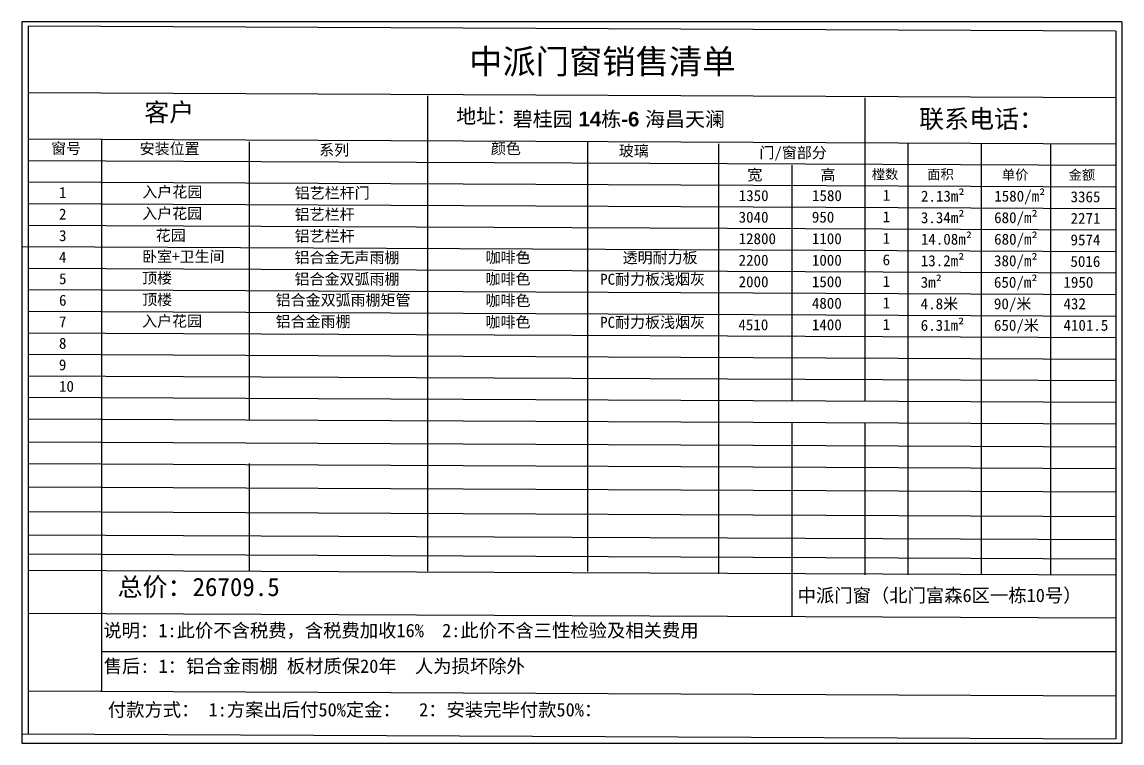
# Model space of a CAD drawing. Header units: inches. Extents: x -138455 to 599497, y -747149 to 13167.
# Drawn here: x 352460 to 361469, y -655347 to -649437 of the extents above; entities that cross this region are included whole.
import ezdxf

# ---------------------------------------------------------------- set-up
doc = ezdxf.new("R2010")
doc.units = ezdxf.units.IN
doc.header["$MEASUREMENT"] = 0
doc.layers.add('0 @ 1', color=7, linetype='Continuous')
doc.styles.add('Annotative', font='arialbd.ttf')

msp = doc.modelspace()

# ---------------------------------------------------------------- linework, layer by layer
for p, q in [((352459.9, -649436.9), (352459.9, -655346.9)), ((361468.6, -649436.9), (352459.9, -649436.9)), ((361418.6, -649512.1), (352509.9, -649472)), ((352509.9, -649472), (352509.9, -655271.7)), ((361418.6, -649512.1), (361418.6, -655311.8)), ((361468.6, -649436.9), (361468.6, -655346.9)), ((361418.6, -650058.4), (352509.9, -650018.3)), ((355781.7, -650043.5), (355781.7, -652730.3)), ((359363.6, -650058.4), (359363.6, -652543.7)), ((352509.9, -650395.3), (361418.6, -650435.5)), ((353109.9, -650395.3), (353109.9, -651983.6)), ((354320, -650420.5), (354320, -652697.7)), ((357090.3, -650420.5), (357090.3, -653941.4)), ((358163.6, -650435.5), (358163.6, -653959.2)), ((359714.7, -650435.5), (359714.7, -653968.9)), ((360314.7, -650435.5), (360314.7, -652023.7)), ((360884, -650435.5), (360884, -653968.9)), ((352509.9, -650571.8), (361418.6, -650611.9)), ((358763.6, -650611.9), (358763.6, -652540.9)), ((352509.9, -650748.3), (361418.6, -650788.4)), ((352509.9, -650924.7), (361418.6, -650964.9)), ((352509.9, -651101.2), (361418.6, -651141.3)), ((352459.9, -651277.7), (361418.6, -651317.8)), ((352509.9, -651454.1), (361418.6, -651494.3)), ((352509.9, -651630.6), (361418.6, -651670.7)), ((352509.9, -651807.1), (361418.6, -651847.2)), ((352509.9, -651983.6), (361418.6, -652023.7)), ((353109.9, -651983.6), (353109.9, -654919.7)), ((360314.7, -652023.7), (360314.7, -653968.9)), ((352509.9, -652160), (361418.6, -652200.2)), ((352509.9, -652336.5), (361418.6, -652376.6)), ((352509.9, -652513), (361418.6, -652553.1)), ((352509.9, -652689.4), (361418.6, -652729.6)), ((355781.7, -652730.3), (355781.7, -653938)), ((358763.6, -652717.4), (358763.6, -653968.9)), ((359363.6, -652720.2), (359363.6, -653968.9)), ((352509.9, -652878.6), (361418.6, -652918.8)), ((352509.9, -653056.9), (361418.6, -653097)), ((354320, -653055.1), (354320, -653933.7)), ((352509.9, -653247.5), (361418.6, -653287.7)), ((352509.9, -653449.3), (361418.6, -653489.5)), ((352509.9, -653640), (361418.6, -653680.1)), ((352509.9, -653795.8), (361418.6, -653836)), ((352509.9, -653928.8), (361418.6, -653968.9)), ((358763.6, -653968.9), (358763.6, -654313.9)), ((352509.9, -654281.7), (361418.6, -654321.8)), ((353109.9, -654598), (361418.6, -654598)), ((352509.9, -654919.7), (361418.6, -654959.8)), ((352459.9, -655271.7), (361418.6, -655311.8)), ((352459.9, -655346.9), (361468.6, -655346.9))]:
    msp.add_line(p, q)

# ---------------------------------------------------------------- texts
at = {"layer": '0 @ 1', "style": 'Annotative'}
msp.add_text('碧桂园 14栋-6 海昌天澜', height=120, dxfattribs=at).set_placement((356479.4, -650292.9))
at = {"layer": '0 @ 1', "attachment_point": 1, "style": 'Annotative'}
for s, width, insert, char_height in [('{\\fSimSun|b1|i0|c134|p2;中派门窗销售清单}', 2802.276, (356121.2, -649661.4), 200), ('{\\fSimSun|b1|i0|c134|p2;客户}', 485.592, (353461.4, -650101.4), 150), ('{\\fSimSun|b1|i0|c134|p2;地址：}', 3483.473, (356015.9, -650148.1), 120), ('{\\fSimSun|b1|i0|c134|p2;联系电话：}', 1409.924, (359807.1, -650156.4), 150), ('{\\fSimSun|b1|i0|c134|p2;窗号}', 485.592, (352698.7, -650427.9), 90), ('{\\fSimSun|b1|i0|c134|p2;安装位置}', 706.927, (353423.5, -650430.4), 90), ('{\\fSimSun|b1|i0|c134|p2;颜色}', 485.592, (356299.7, -650429.2), 90), ('{\\fSimSun|b1|i0|c134|p2;系列}', 485.592, (354893.6, -650440.5), 90), ('{\\fSimSun|b1|i0|c134|p2;玻璃}', 485.592, (357348, -650448.2), 90), ('{\\fSimSun|b1|i0|c134|p2;门/窗部分}', 603.897, (358499, -650462.9), 90), ('{\\fSimSun|b1|i0|c134|p2;宽 }', 603.897, (358400.2, -650645), 90), ('{\\fSimSun|b1|i0|c134|p2;高 }', 603.897, (359000.2, -650645), 90), ('{\\fSimSun|b1|i0|c134|p2;樘数}', 603.897, (359419, -650645.2), 80), ('{\\fSimSun|b1|i0|c134|p2;面积}', 603.897, (359873.4, -650645.2), 80), ('{\\fSimSun|b1|i0|c134|p2;单价}', 603.897, (360484.4, -650648.9), 80), ('{\\fSimSun|b1|i0|c134|p2;金额}', 603.897, (361031.4, -650650.3), 80), ('{\\fSimSun|b1|i0|c134|p2;入户花园}', 9006.576, (353445.2, -650784.8), 90), ('{\\fSimSun|b1|i0|c134|p2;铝艺栏杆门}', 9006.576, (354693.7, -650793.4), 90), ('{\\fSimSun|b1|i0|c134|p2;1}', 485.592, (352763, -650790.2), 90), ('{\\fSimSun|b1|i0|c134|p2;1350}', 9006.576, (358329.6, -650815), 90), ('{\\fSimSun|b1|i0|c134|p2;1580}', 9006.576, (358929.6, -650815), 90), ('{\\fSimSun|b1|i0|c134|p2;1 }', 9006.576, (359509.5, -650811.9), 90), ('{\\fSimSun|b1|i0|c134|p2;2.13m²}', 9006.576, (359822.3, -650819.3), 90), ('{\\fSimSun|b1|i0|c134|p2;1580/m²}', 9006.576, (360422.3, -650819.3), 90), ('{\\fSimSun|b1|i0|c134|p2;3365}', 9006.576, (361047.2, -650824.9), 90), ('{\\fSimSun|b1|i0|c134|p2;入户花园}', 9006.576, (353444.4, -650961.3), 90), ('{\\fSimSun|b1|i0|c134|p2;铝艺栏杆}', 9006.576, (354692.9, -650969.8), 90), ('{\\fSimSun|b1|i0|c134|p2;2}', 485.592, (352763, -650966.7), 90), ('{\\fSimSun|b1|i0|c134|p2;3040}', 9006.576, (358328.8, -650991.5), 90), ('{\\fSimSun|b1|i0|c134|p2;950}', 9006.576, (358928.8, -650991.5), 90), ('{\\fSimSun|b1|i0|c134|p2;1 }', 9006.576, (359508.7, -650988.4), 90), ('{\\fSimSun|b1|i0|c134|p2;3.34m²}', 9006.576, (359821.5, -650995.7), 90), ('{\\fSimSun|b1|i0|c134|p2;680/m²}', 9006.576, (360421.5, -650995.7), 90), ('{\\fSimSun|b1|i0|c134|p2;2271}', 9006.576, (361047.2, -651001.4), 90), ('{\\fSimSun|b1|i0|c134|p2;3}', 485.592, (352763, -651143.1), 90), ('{\\fSimSun|b1|i0|c134|p2;花园}', 9006.576, (353555.5, -651141.5), 90), ('{\\fSimSun|b1|i0|c134|p2;铝艺栏杆}', 9006.576, (354692.9, -651146.3), 90), ('{\\fSimSun|b1|i0|c134|p2;12800}', 9006.576, (358328.8, -651167.9), 90), ('{\\fSimSun|b1|i0|c134|p2;1100}', 9006.576, (358928.8, -651167.9), 90), ('{\\fSimSun|b1|i0|c134|p2;1 }', 9006.576, (359508.7, -651164.9), 90), ('{\\fSimSun|b1|i0|c134|p2;14.08m²}', 9006.576, (359821.5, -651172.2), 90), ('{\\fSimSun|b1|i0|c134|p2;680/m²}', 9006.576, (360421.5, -651172.2), 90), ('{\\fSimSun|b1|i0|c134|p2;9574}', 9006.576, (361047.2, -651177.9), 90), ('{\\fSimSun|b1|i0|c134|p2;4}', 485.592, (352763, -651319.6), 90), ('{\\fSimSun|b1|i0|c134|p2;卧室+卫生间}', 9006.576, (353443.6, -651314.3), 90), ('{\\fSimSun|b1|i0|c134|p2;铝合金无声雨棚}', 9006.576, (354692.1, -651322.9), 90), ('{\\fSimSun|b1|i0|c134|p2;咖啡色}', 9006.576, (356257.1, -651321.6), 90), ('{\\fSimSun|b1|i0|c134|p2;透明耐力板}', 9006.576, (357379, -651323.8), 90), ('{\\fSimSun|b1|i0|c134|p2;2200}', 9006.576, (358328.8, -651344.5), 90), ('{\\fSimSun|b1|i0|c134|p2;1000}', 9006.576, (358928.8, -651344.5), 90), ('{\\fSimSun|b1|i0|c134|p2;6 }', 9006.576, (359507.9, -651341.4), 90), ('{\\fSimSun|b1|i0|c134|p2;13.2m²}', 9006.576, (359820.7, -651348.8), 90), ('{\\fSimSun|b1|i0|c134|p2;380/m²}', 9006.576, (360420.7, -651348.8), 90), ('{\\fSimSun|b1|i0|c134|p2;5016}', 9006.576, (361046.4, -651354.4), 90), ('{\\fSimSun|b1|i0|c134|p2;5}', 485.592, (352763, -651496.1), 90), ('{\\fSimSun|b1|i0|c134|p2;顶楼}', 9006.576, (353443.6, -651490.9), 90), ('{\\fSimSun|b1|i0|c134|p2;铝合金双弧雨棚}', 9006.576, (354692.1, -651499.5), 90), ('{\\fSimSun|b1|i0|c134|p2;咖啡色}', 9006.576, (356256.4, -651498.2), 90), ('{\\fSimSun|b1|i0|c134|p2;PC耐力板浅烟灰}', 9006.576, (357194.5, -651500.4), 90), ('{\\fSimSun|b1|i0|c134|p2;3m²}', 9006.576, (359819.9, -651525.2), 90), ('{\\fSimSun|b1|i0|c134|p2;650/m²}', 9006.576, (360419.9, -651525.2), 90), ('{\\fSimSun|b1|i0|c134|p2;2000}', 9006.576, (358328.8, -651520.9), 90), ('{\\fSimSun|b1|i0|c134|p2;1500}', 9006.576, (358928.8, -651520.9), 90), ('{\\fSimSun|b1|i0|c134|p2;1 }', 9006.576, (359508.7, -651517.8), 90), ('{\\fSimSun|b1|i0|c134|p2;1950}', 9006.576, (360989.2, -651525.2), 90), ('{\\fSimSun|b1|i0|c134|p2;6}', 485.592, (352763, -651672.5), 90), ('{\\fSimSun|b1|i0|c134|p2;顶楼}', 9006.576, (353443.6, -651667.4), 90), ('{\\fSimSun|b1|i0|c134|p2;铝合金双弧雨棚矩管}', 9006.576, (354537.2, -651670.6), 90), ('{\\fSimSun|b1|i0|c134|p2;咖啡色}', 9006.576, (356256.4, -651674.6), 90), ('{\\fSimSun|b1|i0|c134|p2;4800}', 9006.576, (358928.8, -651697.4), 90), ('{\\fSimSun|b1|i0|c134|p2;1 }', 9006.576, (359508.7, -651694.3), 90), ('{\\fSimSun|b1|i0|c134|p2;4.8米}', 9006.576, (359819.9, -651701.7), 90), ('{\\fSimSun|b1|i0|c134|p2;90/米}', 9006.576, (360419.9, -651701.6), 90), ('{\\fSimSun|b1|i0|c134|p2;432}', 9006.576, (360989.2, -651701.6), 90), ('{\\fSimSun|b1|i0|c134|p2;7}', 485.592, (352763, -651849), 90), ('{\\fSimSun|b1|i0|c134|p2;入户花园}', 9006.576, (353443.6, -651843.9), 90), ('{\\fSimSun|b1|i0|c134|p2;铝合金雨棚}', 9006.576, (354537.2, -651847.1), 90), ('{\\fSimSun|b1|i0|c134|p2;咖啡色}', 9006.576, (356256.4, -651851.1), 90), ('{\\fSimSun|b1|i0|c134|p2;PC耐力板浅烟灰}', 9006.576, (357194.5, -651853.3), 90), ('{\\fSimSun|b1|i0|c134|p2;6.31m²}', 9006.576, (359819.9, -651878.1), 90), ('{\\fSimSun|b1|i0|c134|p2;650/米}', 9006.576, (360419.9, -651878.1), 90), ('{\\fSimSun|b1|i0|c134|p2;4510}', 9006.576, (358327.2, -651873.8), 90), ('{\\fSimSun|b1|i0|c134|p2;1400}', 9006.576, (358928.8, -651873.8), 90), ('{\\fSimSun|b1|i0|c134|p2;1 }', 9006.576, (359508.7, -651870.8), 90), ('{\\fSimSun|b1|i0|c134|p2;4101.5}', 9006.576, (360989.2, -651878.1), 90), ('{\\fSimSun|b1|i0|c134|p2;8}', 485.592, (352762.5, -652025.5), 90), ('{\\fSimSun|b1|i0|c134|p2;9}', 485.592, (352762, -652201.9), 90), ('{\\fSimSun|b1|i0|c134|p2;10}', 485.592, (352763, -652378.4), 90), ('{\\fSimSun|b1|i0|c134|p2;总价：26709.5}', 4715.707, (353242.7, -653992.6), 150), ('{\\fSimSun|b1|i0|c134|p2;中派门窗（北门富森6区一栋10号）}', 2734.804, (358812.3, -654081.7), 110), ('{\\fSimSun|b1|i0|c134|p2;说明：1:此价不含税费，含税费加收16%  2:此价不含三性检验及相关费用}', 6113.097, (353126.3, -654369.4), 110), ('{\\fSimSun|b1|i0|c134|p2;售后: 1：铝合金雨棚 板材质保20年  人为损坏除外  }', 6510.182, (353128.9, -654661.7), 110), ('{\\fSimSun|b1|i0|c134|p2;付款方式： 1:方案出后付50%定金：  2：安装完毕付款50%：}', 7146.186, (353162.8, -655018.9), 110)]:
    msp.add_mtext_dynamic_manual_height_columns(s, width=width, gutter_width=903.5, heights=[0], dxfattribs=dict(at, insert=insert, char_height=char_height))

doc.saveas('drawing.dxf')
